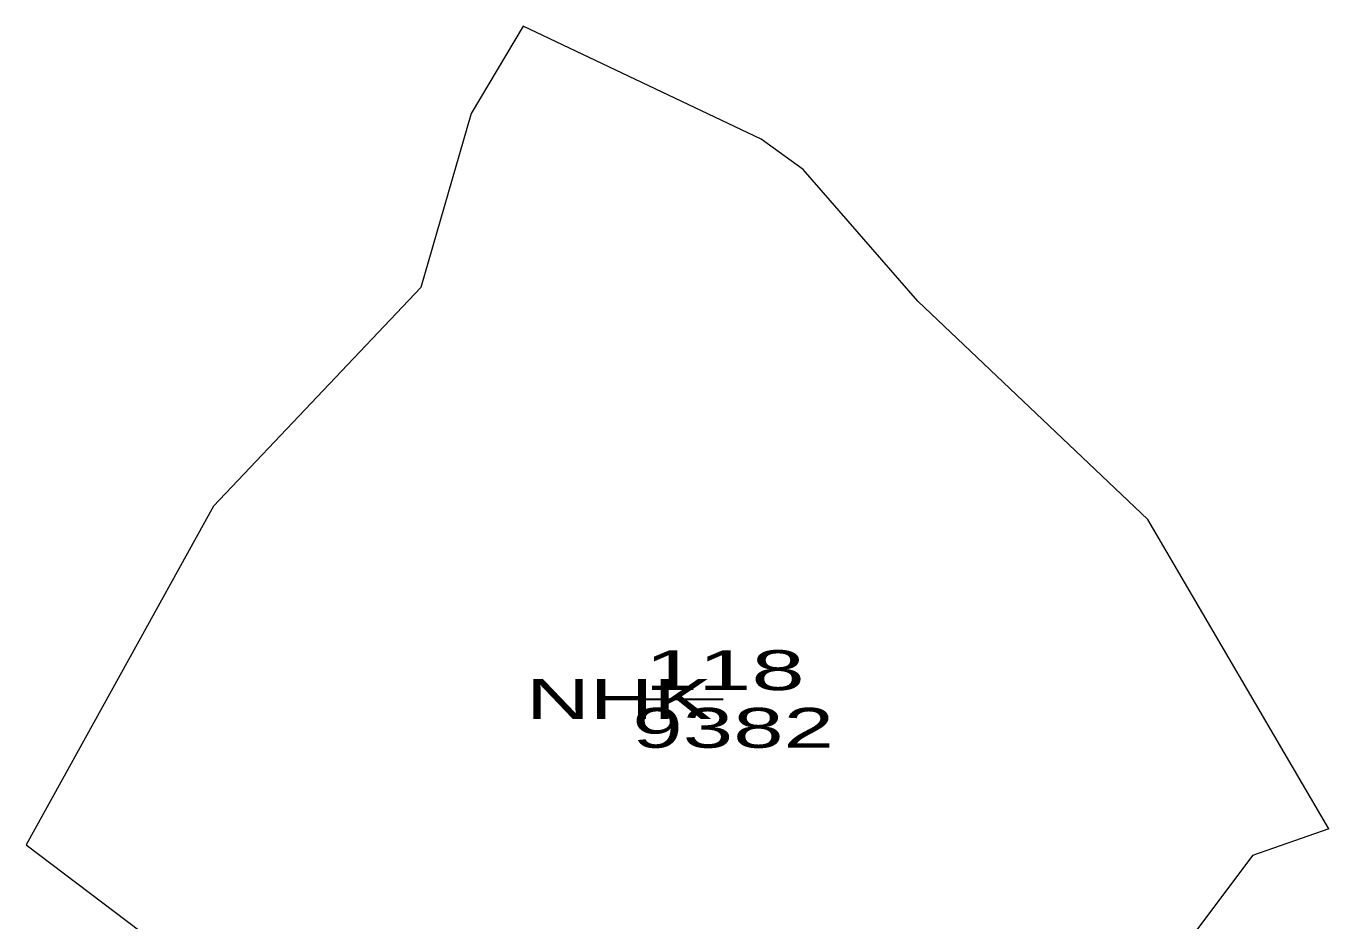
# Model space of a CAD drawing. Header units: metres. Extents: x 550333 to 550499, y 1836508 to 1836728.
# Drawn here: x 550359 to 550489.7, y 1836638.7 to 1836728.4 of the extents above; entities that cross this region are included whole.
import ezdxf
from ezdxf.enums import TextEntityAlignment as Align

# ---------------------------------------------------------------- set-up
doc = ezdxf.new("R2010")
doc.units = ezdxf.units.M
doc.header["$LTSCALE"] = 0.2
doc.layers.add('10', color=7, linetype='Continuous', lineweight=13)
doc.layers.add('13', color=7, linetype='Continuous', lineweight=25)

msp = doc.modelspace()

# ---------------------------------------------------------------- linework, layer by layer
at = {"layer": '10'}
msp.add_line((550377.83, 1836680.25), (550359.03, 1836646.3), dxfattribs=at)
for points in [[(550432.76, 1836717.05), (550408.9, 1836728.38), (550403.68, 1836719.62), (550398.63, 1836702.16), (550377.83, 1836680.25)], [(550489.72, 1836647.9), (550471.55, 1836678.9), (550448.47, 1836700.8), (550436.99, 1836714), (550432.76, 1836717.05)], [(550489.72, 1836647.9), (550482.05, 1836645.22), (550473.56, 1836633.9)], [(550359.03, 1836646.3), (550384.44, 1836627.07), (550367.15, 1836614.61)]]:
    msp.add_lwpolyline(points, dxfattribs=at)
at = {"layer": '13'}
msp.add_line((550420.86, 1836660.91), (550428.95, 1836660.91), dxfattribs=at)

# ---------------------------------------------------------------- texts
for s, width, p in [('118', 1.8, (550429.11, 1836661.8)), ('9382', 1.7, (550429.96, 1836656.02))]:
    msp.add_text(s, height=4, dxfattribs=dict(at, width=width)).set_placement(p, align=Align.CENTER)
at = {"layer": '13', "width": 1.65}
msp.add_text('NHK ', height=4, dxfattribs=at).set_placement((550430.29, 1836658.91), align=Align.RIGHT)

doc.saveas('drawing.dxf')
